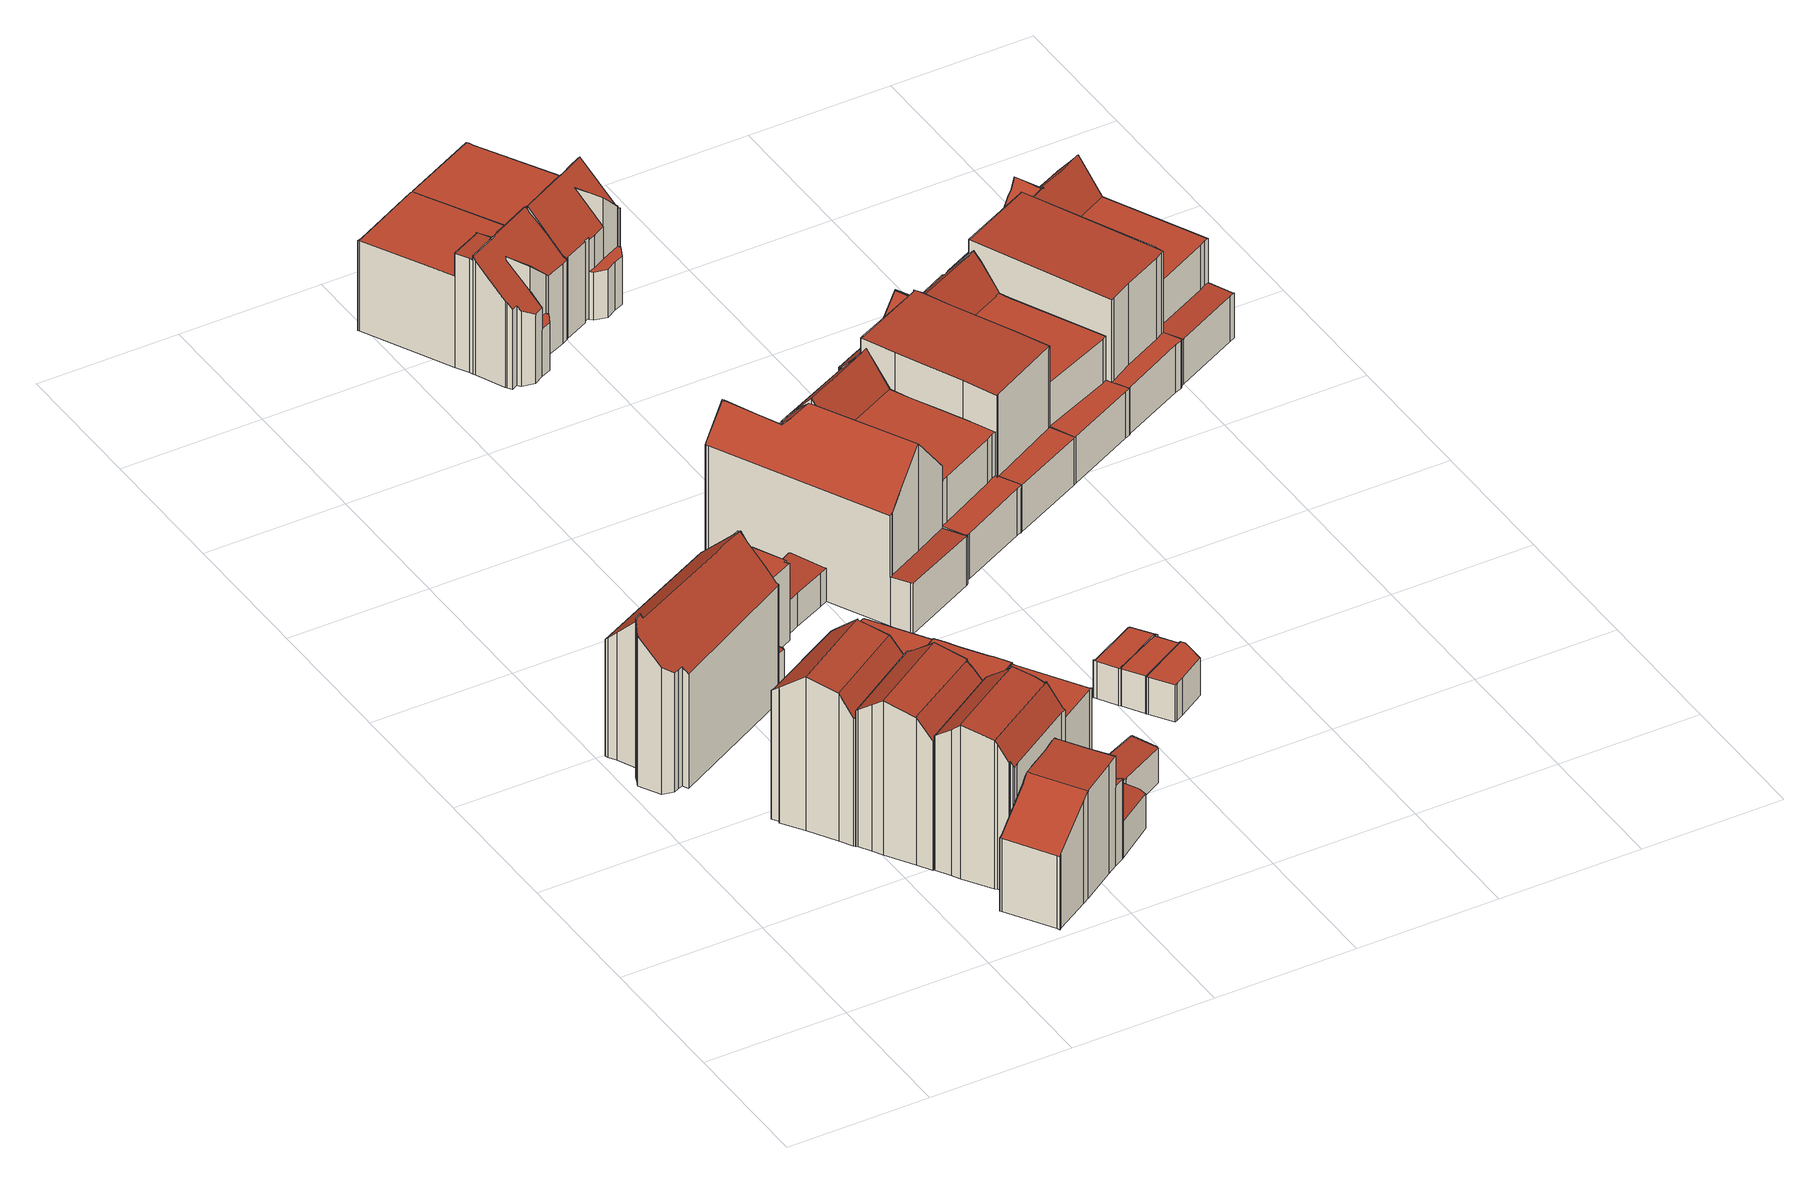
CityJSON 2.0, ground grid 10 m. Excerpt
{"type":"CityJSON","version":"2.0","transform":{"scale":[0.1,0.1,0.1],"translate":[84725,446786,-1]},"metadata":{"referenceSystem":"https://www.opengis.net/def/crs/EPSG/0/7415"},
"CityObjects":{
"building1":{"type":"Building","attributes":{"dak_type":"slanted","data_area":45.63,"data_coverage":0.854,"geconstateerd":false,"gid":18958212,"h_dak_50p":10.4,"h_dak_70p":10.93,"h_dak_max":11.21,"h_dak_min":8.51,"h_maaiveld":-0.292,"kas_warenhuis":false,"lod11_replace":false,"ondergronds_type":"above ground","oorspronkelijkbouwjaar":2007,"pw_actueel":"yes","pw_bron":"ahn3","reconstructie_methode":"tudelft3d-geoflow","reconstruction_skipped":false,"rmse_lod12":1.37,"rmse_lod13":1.12,"rmse_lod22":0.0687,"rn":1,"status":"Pand in gebruik","t_run":59.97,"val3dity_codes_lod12":"[]","val3dity_codes_lod13":"[]","val3dity_codes_lod22":"[]"},"children":["building1-1"]},
"building1-1":{"type":"BuildingPart","parents":["building1"],"geometry":[{"type":"Solid","lod":"2.2","boundaries":[[[[0,1,2,3,4,5,6,7,8,9,10,11,12,13,14,15,16]],[[17,3,2,18]],[[19,4,3,17]],[[20,8,7,21]],[[22,23,24,25]],[[26,12,11,27]],[[27,11,10,28]],[[29,1,0,30]],[[31,32,33,34]],[[21,7,6,24]],[[35,5,4,19]],[[30,0,16,36]],[[25,24,6,5,35]],[[36,16,15,37]],[[38,13,12,26]],[[34,33,39,40]],[[37,15,14,41]],[[42,38,32,31]],[[41,14,13,38,42]],[[28,10,9,43]],[[43,9,8,20]],[[44,1,29]],[[18,2,1,44]],[[45,46,23,22]],[[47,39,46,45]],[[40,39,47]],[[38,26,27,28,43,20,21,24,23,46,39,33,32]],[[37,41,42,31,34,36]],[[35,19,17,18,44,29,30,48,47,45,22,25]],[[40,47,48,30,36,34]]]],"semantics":{"surfaces":[{"type":"GroundSurface"},{"type":"WallSurface","on_footprint_edge":true},{"type":"WallSurface","on_footprint_edge":false},{"type":"RoofSurface"}],"values":[[0,1,1,1,2,1,1,1,2,1,1,1,1,1,1,2,1,2,1,1,1,1,1,2,2,2,3,3,3,3]]}}]},
"building2":{"type":"Building","attributes":{"dak_type":"slanted","data_area":83.49,"data_coverage":0.866,"geconstateerd":false,"gid":18958215,"h_dak_50p":9.24,"h_dak_70p":10.05,"h_dak_max":11.33,"h_dak_min":1.91,"h_maaiveld":-0.39,"kas_warenhuis":false,"lod11_replace":false,"ondergronds_type":"above ground","oorspronkelijkbouwjaar":1915,"pw_actueel":"yes","pw_bron":"ahn3","reconstructie_methode":"tudelft3d-geoflow","reconstruction_skipped":false,"rmse_lod12":3.41,"rmse_lod13":1.63,"rmse_lod22":0.163,"rn":1,"status":"Pand in gebruik","t_run":100.92,"val3dity_codes_lod12":"[]","val3dity_codes_lod13":"[]","val3dity_codes_lod22":"[]"},"children":["building2-1"]},
"building2-1":{"type":"BuildingPart","parents":["building2"],"geometry":[{"type":"Solid","lod":"2.2","boundaries":[[[[49,50,51,52,53,54,55,56,57,58,59,60,61,62,63,64,65,66,67,68,69,70,71,72,73,74,75,76,77,78,79,80,81,82,83,84]],[[85,86,61,60,87]],[[86,85,88]],[[89,62,61,86]],[[90,58,57,91]],[[92,78,77,93]],[[87,60,59,94]],[[93,77,76,95,96]],[[95,76,75,97]],[[98,99,100,101]],[[102,103,104,105]],[[106,107,108,103,102]],[[109,54,53,110]],[[110,53,52,111]],[[112,113,107,106]],[[111,52,51,114,115]],[[101,100,116,117]],[[96,95,118,119]],[[120,70,69,121]],[[122,71,70,120]],[[123,124,113,112]],[[125,49,84,126]],[[127,82,81,128]],[[128,81,80,129]],[[130,129,80,79,131]],[[132,133,66,65,134]],[[99,67,66,133]],[[105,104,133,132]],[[135,136,129,130]],[[117,116,137,138,139]],[[140,141,68,67,99,98]],[[138,137,108,107]],[[139,138,136,135]],[[142,143,124,123]],[[115,114,144,145]],[[121,69,68,141]],[[119,118,141,140]],[[146,72,71,122]],[[97,75,74,147]],[[147,74,73,148]],[[148,73,72,146]],[[94,59,58,90]],[[149,64,63,150]],[[151,55,54,109]],[[152,56,55,151]],[[91,57,56,152]],[[145,144,143,142]],[[134,65,64,149]],[[150,63,62,89]],[[131,79,78,92]],[[153,83,82,127]],[[126,84,83,153]],[[114,51,50,154]],[[154,50,49,125]],[[117,139,135,130,131,92,93,96,119,140,98,101]],[[137,116,100,99,133,104,103,108]],[[97,147,148,146,122,120,121,141,118,95]],[[91,152,151,109,110,111,115,145,142,123,112,155,156,157,88,85,87,94,90]],[[154,125,126,153,127,128,129,136,138,107,113,124,143,144,114]],[[134,149,150,89,86,88,157,156,155,112,106,102,105,132]]]],"semantics":{"surfaces":[{"type":"GroundSurface"},{"type":"WallSurface","on_footprint_edge":true},{"type":"WallSurface","on_footprint_edge":false},{"type":"RoofSurface"}],"values":[[0,1,2,1,1,1,1,1,1,2,2,2,1,1,2,1,2,2,1,1,2,1,1,1,1,1,1,2,2,2,1,2,2,2,2,1,2,1,1,1,1,1,1,1,1,1,2,1,1,1,1,1,1,1,3,3,3,3,3,3]]}}]},
"building3":{"type":"Building","attributes":{"dak_type":"slanted","data_area":58.96,"data_coverage":0.861,"geconstateerd":false,"gid":11190028,"h_dak_50p":9.8,"h_dak_70p":10.76,"h_dak_max":11.21,"h_dak_min":1.27,"h_maaiveld":-0.298,"kas_warenhuis":false,"lod11_replace":false,"ondergronds_type":"above ground","oorspronkelijkbouwjaar":2007,"pw_actueel":"yes","pw_bron":"ahn3","reconstructie_methode":"tudelft3d-geoflow","reconstruction_skipped":false,"rmse_lod12":3.65,"rmse_lod13":0.993,"rmse_lod22":0.194,"rn":1,"status":"Pand in gebruik","t_run":146.64,"val3dity_codes_lod12":"[]","val3dity_codes_lod13":"[]","val3dity_codes_lod22":"[]"},"children":["building3-1"]},
"building3-1":{"type":"BuildingPart","parents":["building3"],"geometry":[{"type":"Solid","lod":"2.2","boundaries":[[[[158,159,160,161,162,163,164,165,166,167,168,169,170,171,172,173,174,175,176,177,178,179,180,181,182,14,13,12]],[[183,172,171,184]],[[185,170,169,186]],[[184,171,170,185]],[[186,169,168,187]],[[188,174,173,189]],[[189,173,172,183,190]],[[191,192,38,193]],[[194,160,159,195]],[[196,164,163,197]],[[198,199,200,201]],[[202,203,204,205]],[[193,38,13,14,206]],[[206,14,182,207]],[[208,209,199,198]],[[210,211,209,208]],[[212,213,211,210]],[[214,175,174,188]],[[207,182,181,215]],[[216,178,177,217]],[[215,181,180,218]],[[218,180,179,219]],[[219,179,178,216]],[[217,177,176,220]],[[220,176,175,214,221]],[[221,214,213,212]],[[222,161,160,194]],[[201,200,223,224]],[[224,223,192,191]],[[205,204,225,226]],[[226,225,158,12,26]],[[26,12,13,38]],[[195,159,158,225]],[[227,162,161,222]],[[197,163,162,227]],[[228,229,203,202]],[[230,231,229,228]],[[190,183,231,230]],[[187,168,167,232]],[[233,166,165,234]],[[232,167,166,233]],[[234,165,164,196]],[[218,201,224,191,193,206,207,215]],[[219,235,208,198,201,218]],[[221,212,210,208,235,219,216,217,220]],[[189,190,230,228,202,205,226,26,38,192,223,200,199,209,211,213,214,188]],[[225,204,203,229,231,183,184,185,186,187,232,233,234,196,197,227,222,194,195]]]],"semantics":{"surfaces":[{"type":"GroundSurface"},{"type":"WallSurface","on_footprint_edge":true},{"type":"WallSurface","on_footprint_edge":false},{"type":"RoofSurface"}],"values":[[0,1,1,1,1,1,1,2,1,1,2,2,1,1,2,2,2,1,1,1,1,1,1,1,1,2,1,2,2,2,1,1,1,1,1,2,2,2,1,1,1,1,3,3,3,3,3]]}}]},
"building4":{"type":"Building","attributes":{"dak_type":"slanted","data_area":48.78,"data_coverage":0.886,"geconstateerd":false,"gid":18958208,"h_dak_50p":10.39,"h_dak_70p":10.93,"h_dak_max":11.24,"h_dak_min":8.53,"h_maaiveld":-0.304,"kas_warenhuis":false,"lod11_replace":false,"ondergronds_type":"above ground","oorspronkelijkbouwjaar":2007,"pw_actueel":"yes","pw_bron":"ahn3","reconstructie_methode":"tudelft3d-geoflow","reconstruction_skipped":false,"rmse_lod12":1.38,"rmse_lod13":1.33,"rmse_lod22":0.0764,"rn":1,"status":"Pand in gebruik","t_run":103.46,"val3dity_codes_lod12":"[]","val3dity_codes_lod13":"[]","val3dity_codes_lod22":"[]"},"children":["building4-1"]},
"building4-1":{"type":"BuildingPart","parents":["building4"],"geometry":[{"type":"Solid","lod":"2.2","boundaries":[[[[236,237,238,239,240,241,242,243,244,245,246,247,248,249,250,251,177,252,253,254,255,256,257]],[[258,239,238,259]],[[260,261,262,263]],[[264,249,248,265]],[[266,244,243,267]],[[268,250,249,264]],[[265,248,247,269]],[[270,271,272,273]],[[273,272,261,260]],[[274,242,241,275]],[[276,256,255,277]],[[259,238,237,278]],[[279,280,254,253,281]],[[282,257,256,276]],[[283,252,177,284]],[[281,253,252,283]],[[284,177,251,285]],[[285,251,250,268]],[[269,247,246,286]],[[287,245,244,266]],[[286,246,245,287]],[[267,243,242,274]],[[288,289,271,270]],[[275,241,240,290,291]],[[291,290,292,293]],[[290,240,239,258]],[[294,236,257,282]],[[278,237,236,294]],[[295,296,280,279]],[[277,255,254,280]],[[297,298,296,295]],[[263,262,298,297]],[[293,292,289,288]],[[268,299,297,295,279,281,283,284,285]],[[299,268,264,273,260,263,297]],[[293,288,270,273,264,265,269,286,287,266,267,274,275,291]],[[289,292,290,258,259,278,294,282,276,277,280,296,298,262,261,272,271]]]],"semantics":{"surfaces":[{"type":"GroundSurface"},{"type":"WallSurface","on_footprint_edge":true},{"type":"WallSurface","on_footprint_edge":false},{"type":"RoofSurface"}],"values":[[0,1,2,1,1,1,1,2,2,1,1,1,1,1,1,1,1,1,1,1,1,1,2,1,2,1,1,1,2,1,2,2,2,3,3,3,3]]}}]},
"building5":{"type":"Building","attributes":{"dak_type":"slanted","data_area":52.5,"data_coverage":0.903,"geconstateerd":false,"gid":18958094,"h_dak_50p":5.71,"h_dak_70p":7.41,"h_dak_max":8.03,"h_dak_min":2.19,"h_maaiveld":-0.327,"kas_warenhuis":false,"lod11_replace":false,"ondergronds_type":"above ground","oorspronkelijkbouwjaar":1892,"pw_actueel":"yes","pw_bron":"ahn3","reconstructie_methode":"tudelft3d-geoflow","reconstruction_skipped":false,"rmse_lod12":3.26,"rmse_lod13":1.02,"rmse_lod22":0.174,"rn":1,"status":"Pand in gebruik","t_run":87.03,"val3dity_codes_lod12":"[]","val3dity_codes_lod13":"[]","val3dity_codes_lod22":"[]"},"children":["building5-1"]},
"building5-1":{"type":"BuildingPart","parents":["building5"],"geometry":[{"type":"Solid","lod":"2.2","boundaries":[[[[300,301,302,303,304,305,306,238,307,308,309,310,311,312,313,314,315,316,317,318,319,320,321,322,323,324,325,326,327]],[[328,307,238,329]],[[330,308,307,328]],[[331,332,303,302,333]],[[329,238,306,334]],[[335,336,334,337]],[[338,310,309,339]],[[337,334,306,305,340]],[[341,316,315,342,343]],[[343,342,344,345]],[[346,347,336,335]],[[348,323,322,349]],[[342,315,314,350]],[[351,311,310,338]],[[352,353,354,355]],[[353,317,316,341]],[[356,319,318,357]],[[358,320,319,356]],[[345,344,347,346]],[[333,302,301,359]],[[360,361,362,363]],[[364,304,303,332]],[[340,305,304,364]],[[365,326,325,366]],[[367,312,311,351]],[[339,309,308,330]],[[368,300,327,369]],[[370,321,320,358]],[[369,327,326,365]],[[363,362,371,372]],[[366,325,324,373]],[[373,324,323,348]],[[359,301,300,368]],[[349,322,321,370]],[[350,314,313,374]],[[372,371,332,331]],[[355,354,361,360]],[[357,318,317,353,352]],[[374,313,312,367]],[[342,350,374,367,351,338,339,330,328,329,334,336,347,344]],[[361,354,353,341,343,345,346,335,337,340,364,332,371,362]],[[369,365,366,373,348,349,370,358,356,375,376,359,368]],[[355,360,363,372,331,333,359,376,375,356,357,352]]]],"semantics":{"surfaces":[{"type":"GroundSurface"},{"type":"WallSurface","on_footprint_edge":true},{"type":"WallSurface","on_footprint_edge":false},{"type":"RoofSurface"}],"values":[[0,1,1,1,1,2,1,1,1,2,2,1,1,1,2,1,1,1,2,1,2,1,1,1,1,1,1,1,1,2,1,1,1,1,1,2,2,1,1,3,3,3,3]]}}]},
"building6":{"type":"Building","attributes":{"dak_type":"slanted","data_area":74.2,"data_coverage":0.876,"geconstateerd":false,"gid":18958104,"h_dak_50p":9.16,"h_dak_70p":9.84,"h_dak_max":11.39,"h_dak_min":3.23,"h_maaiveld":-0.354,"kas_warenhuis":false,"lod11_replace":false,"ondergronds_type":"above ground","oorspronkelijkbouwjaar":1916,"pw_actueel":"yes","pw_bron":"ahn3","reconstructie_methode":"tudelft3d-geoflow","reconstruction_skipped":false,"rmse_lod12":2.4,"rmse_lod13":0.918,"rmse_lod22":0.13,"rn":1,"status":"Pand in gebruik","t_run":99.01,"val3dity_codes_lod12":"[]","val3dity_codes_lod13":"[]","val3dity_codes_lod22":"[]"},"children":["building6-1"]},
"building6-1":{"type":"BuildingPart","parents":["building6"],"geometry":[{"type":"Solid","lod":"2.2","boundaries":[[[[377,378,379,380,381,382,383,384,385,386,387,388,389,390,391,392,393,394,395,396,397,398,399,400,401,402,403,404]],[[405,403,402,406]],[[407,390,389,408]],[[409,387,386,410]],[[411,412,413,414]],[[415,383,382,416]],[[417,381,380,418]],[[419,388,387,409]],[[408,389,388,419]],[[420,391,390,407]],[[421,397,396,422]],[[423,385,384,412,411]],[[412,384,383,415]],[[416,382,381,417]],[[406,402,401,424]],[[425,426,427]],[[424,401,400,428]],[[429,430,431,432]],[[414,413,430,429]],[[433,434,399,398,435]],[[434,433,436]],[[428,400,399,434]],[[435,398,397,421]],[[437,394,393,438]],[[422,396,395,439]],[[439,395,394,437]],[[438,393,392,440]],[[440,392,391,420]],[[432,431,441,442]],[[418,380,379,443]],[[443,379,378,441]],[[442,441,444]],[[426,425,445]],[[446,404,403,405]],[[447,377,404,446]],[[444,441,378,377,447]],[[410,386,385,423]],[[418,443,441,431,430,413,412,415,416,417]],[[425,436,433,435,421,422,439,437,438,440,420,407,408,448,445]],[[426,445,448,408,419,409,410,423,411,414,429,432,449,450,427]],[[432,442,444,447,446,405,451,452,450,449]],[[434,436,425,427,450,452,451,405,406,424,428]]]],"semantics":{"surfaces":[{"type":"GroundSurface"},{"type":"WallSurface","on_footprint_edge":true},{"type":"WallSurface","on_footprint_edge":false},{"type":"RoofSurface"}],"values":[[0,1,1,1,2,1,1,1,1,1,1,1,1,1,1,2,1,2,2,1,2,1,1,1,1,1,1,1,2,1,1,2,2,1,1,1,1,3,3,3,3,3]]}}]},
"building7":{"type":"Building","attributes":{"dak_type":"slanted","data_area":60.58,"data_coverage":0.877,"geconstateerd":false,"gid":18958227,"h_dak_50p":6.66,"h_dak_70p":7.01,"h_dak_max":8.66,"h_dak_min":3.35,"h_maaiveld":-0.154,"kas_warenhuis":false,"lod11_replace":false,"ondergronds_type":"above ground","oorspronkelijkbouwjaar":1913,"pw_actueel":"yes","pw_bron":"ahn3","reconstructie_methode":"tudelft3d-geoflow","reconstruction_skipped":false,"rmse_lod12":0.825,"rmse_lod13":0.734,"rmse_lod22":0.106,"rn":1,"status":"Pand in gebruik","t_run":92.29,"val3dity_codes_lod12":"[]","val3dity_codes_lod13":"[]","val3dity_codes_lod22":"[]"},"children":["building7-1"]},
"building7-1":{"type":"BuildingPart","parents":["building7"],"geometry":[{"type":"Solid","lod":"2.2","boundaries":[[[[453,454,455,456,457,458,459,460,461,462,463,464,465,466,467,468,469,470,471,472,473,474,475,476,477,478,479,480,481,482]],[[483,463,462,484]],[[484,462,461,485]],[[486,473,472,487]],[[488,464,463,483]],[[489,459,458,490]],[[490,458,457,491]],[[492,460,459,489]],[[485,461,460,492,493]],[[494,495,496,497]],[[498,465,464,488]],[[499,479,478,500]],[[501,469,468,496]],[[502,503,504,505]],[[506,471,470,504]],[[505,504,470,469,501]],[[507,480,479,499]],[[508,467,466,509]],[[510,477,476,511]],[[512,513,514]],[[493,492,515,516]],[[517,518,495,494]],[[519,516,515,491,520]],[[520,491,457,456,521]],[[522,523,503,502]],[[513,512,524,525]],[[525,524,523,522]],[[518,517,514]],[[487,472,471,506]],[[526,474,473,486]],[[527,475,474,526]],[[497,496,468,467,508]],[[509,466,465,498]],[[528,529,530]],[[529,528,516,519]],[[521,456,455,531]],[[511,476,475,527]],[[532,481,480,507]],[[533,453,482,534]],[[534,482,481,532]],[[535,454,453,533]],[[531,455,454,535]],[[500,478,477,510]],[[491,515,492,489,490]],[[517,536,537,538,499,500,510,539,540,524,512,514]],[[526,486,487,506,504,503,523,524,540,539,510,511,527]],[[496,495,518,514,513,525,522,502,505,501]],[[531,530,529,519,520,521]],[[533,534,532,507,499,538,537,536,517,494,497,508,509,498,488,483,484,485,493,516,528,530,531,535]]]],"semantics":{"surfaces":[{"type":"GroundSurface"},{"type":"WallSurface","on_footprint_edge":true},{"type":"WallSurface","on_footprint_edge":false},{"type":"RoofSurface"}],"values":[[0,1,1,1,1,1,1,1,1,2,1,1,1,2,1,1,1,1,1,2,2,2,2,1,2,2,2,2,1,1,1,1,1,2,2,1,1,1,1,1,1,1,1,3,3,3,3,3,3]]}}]},
"building8":{"type":"Building","attributes":{"dak_type":"horizontal","data_area":6.34,"data_coverage":0.878,"geconstateerd":false,"gid":18958368,"h_dak_50p":2.47,"h_dak_70p":2.47,"h_dak_max":2.5,"h_dak_min":2.45,"h_maaiveld":-0.327,"kas_warenhuis":false,"lod11_replace":false,"ondergronds_type":"above ground","oorspronkelijkbouwjaar":2006,"pw_actueel":"yes","pw_bron":"ahn3","reconstructie_methode":"tudelft3d-geoflow","reconstruction_skipped":false,"rmse_lod12":0.0115,"rmse_lod13":0.0115,"rmse_lod22":0.00961,"rn":1,"status":"Pand in gebruik","t_run":27.93,"val3dity_codes_lod12":"[]","val3dity_codes_lod13":"[]","val3dity_codes_lod22":"[]"},"children":["building8-1"]},
"building8-1":{"type":"BuildingPart","parents":["building8"],"geometry":[{"type":"Solid","lod":"2.2","boundaries":[[[[541,542,543,544,545,546,547,548,549,550,551]],[[552,546,545,553]],[[554,548,547,555]],[[556,551,550,557]],[[553,545,544,558]],[[558,544,543,559]],[[555,547,546,552]],[[560,541,551,556]],[[559,543,542,561]],[[562,549,548,554]],[[557,550,549,562]],[[561,542,541,560]],[[561,560,556,557,562,554,555,552,553,558,559]]]],"semantics":{"surfaces":[{"type":"GroundSurface"},{"type":"WallSurface","on_footprint_edge":true},{"type":"RoofSurface"}],"values":[[0,1,1,1,1,1,1,1,1,1,1,1,2]]}}]},
"building9":{"type":"Building","attributes":{"dak_type":"horizontal","data_area":6.09,"data_coverage":0.875,"geconstateerd":false,"gid":14670229,"h_dak_50p":2.47,"h_dak_70p":2.47,"h_dak_max":2.52,"h_dak_min":2.46,"h_maaiveld":-0.326,"kas_warenhuis":false,"lod11_replace":false,"ondergronds_type":"above ground","oorspronkelijkbouwjaar":2006,"pw_actueel":"yes","pw_bron":"ahn3","reconstructie_methode":"tudelft3d-geoflow","reconstruction_skipped":false,"rmse_lod12":0.0101,"rmse_lod13":0.0103,"rmse_lod22":0.00991,"rn":1,"status":"Pand in gebruik","t_run":41.36,"val3dity_codes_lod12":"[]","val3dity_codes_lod13":"[]","val3dity_codes_lod22":"[]"},"children":["building9-1"]},
"building9-1":{"type":"BuildingPart","parents":["building9"],"geometry":[{"type":"Solid","lod":"2.2","boundaries":[[[[545,563,564,565,566,567,568,569,548,570,571]],[[572,564,563,573]],[[573,563,545,553]],[[574,570,548,554]],[[575,569,568,576]],[[553,545,571,577]],[[577,571,570,574]],[[554,548,569,575]],[[578,565,564,572]],[[579,567,566,580]],[[580,566,565,578]],[[576,568,567,579]],[[575,576,579,580,578,572,573,553,577,574,554]]]],"semantics":{"surfaces":[{"type":"GroundSurface"},{"type":"WallSurface","on_footprint_edge":true},{"type":"RoofSurface"}],"values":[[0,1,1,1,1,1,1,1,1,1,1,1,2]]}}]},
"building10":{"type":"Building","attributes":{"dak_type":"horizontal","data_area":5.92,"data_coverage":0.821,"geconstateerd":false,"gid":14670338,"h_dak_50p":2.48,"h_dak_70p":2.48,"h_dak_max":2.53,"h_dak_min":2.46,"h_maaiveld":-0.323,"kas_warenhuis":false,"lod11_replace":false,"ondergronds_type":"above ground","oorspronkelijkbouwjaar":2006,"pw_actueel":"yes","pw_bron":"ahn3","reconstructie_methode":"tudelft3d-geoflow","reconstruction_skipped":false,"rmse_lod12":0.0129,"rmse_lod13":0.0132,"rmse_lod22":0.0117,"rn":1,"status":"Pand in gebruik","t_run":46.48,"val3dity_codes_lod12":"[]","val3dity_codes_lod13":"[]","val3dity_codes_lod22":"[]"},"children":["building10-1"]},
"building10-1":{"type":"BuildingPart","parents":["building10"],"geometry":[{"type":"Solid","lod":"2.2","boundaries":[[[[581,582,583,584,585,568,586,587,588,589,590]],[[591,583,582,592]],[[592,582,581,593]],[[594,585,584,595]],[[576,568,585,594]],[[596,586,568,576]],[[595,584,583,591]],[[593,581,590,597]],[[598,589,588,599]],[[599,588,587,600]],[[597,590,589,598]],[[600,587,586,596]],[[593,597,598,599,600,596,576,594,595,591,592]]]],"semantics":{"surfaces":[{"type":"GroundSurface"},{"type":"WallSurface","on_footprint_edge":true},{"type":"RoofSurface"}],"values":[[0,1,1,1,1,1,1,1,1,1,1,1,2]]}}]},
"building11":{"type":"Building","attributes":{"dak_type":"slanted","data_area":66.55,"data_coverage":0.855,"geconstateerd":false,"gid":18958100,"h_dak_50p":6.82,"h_dak_70p":7.49,"h_dak_max":10.07,"h_dak_min":3.26,"h_maaiveld":-0.144,"kas_warenhuis":false,"lod11_replace":false,"ondergronds_type":"above ground","oorspronkelijkbouwjaar":1914,"pw_actueel":"yes","pw_bron":"ahn3","reconstructie_methode":"tudelft3d-geoflow","reconstruction_skipped":false,"rmse_lod12":1.6,"rmse_lod13":0.929,"rmse_lod22":0.487,"rn":1,"status":"Pand in gebruik","t_run":83.3,"val3dity_codes_lod12":"[]","val3dity_codes_lod13":"[]","val3dity_codes_lod22":"[]"},"children":["building11-1"]},
"building11-1":{"type":"BuildingPart","parents":["building11"],"geometry":[{"type":"Solid","lod":"2.2","boundaries":[[[[601,602,603,604,605,606,607,608,609,610,611,612,613,614,615,616,617,618,619,620,621,622]],[[623,616,615,624]],[[625,626,613,612,627]],[[628,614,613,626]],[[629,607,606,630]],[[631,617,616,623]],[[624,615,614,628]],[[632,610,609,633]],[[627,612,611,634]],[[634,611,610,632]],[[418,618,617,631]],[[630,606,605,406]],[[406,605,604,635]],[[636,603,602,637]],[[635,604,603,636]],[[633,609,608,638]],[[638,608,607,629]],[[639,622,621,640]],[[640,621,620,641,642]],[[642,641,643,644]],[[641,620,619,645]],[[644,643,646,647]],[[647,646,648,649]],[[649,648,650,651]],[[651,650,626,625]],[[652,601,622,639]],[[645,619,618,418]],[[637,602,601,652]],[[630,406,635,636,653,654,655,656,633,638,629]],[[642,644,647,649,651,625,627,634,632,657,658,659,652,639,640]],[[626,650,648,646,643,641,645,418,631,623,624,628]],[[659,658,657,632,633,656,655,654,653,636,637,652]]]],"semantics":{"surfaces":[{"type":"GroundSurface"},{"type":"WallSurface","on_footprint_edge":true},{"type":"WallSurface","on_footprint_edge":false},{"type":"RoofSurface"}],"values":[[0,1,1,1,1,1,1,1,1,1,1,1,1,1,1,1,1,1,1,2,1,2,2,2,2,1,1,1,3,3,3,3]]}}]},
"building12":{"type":"Building","attributes":{"dak_type":"slanted","data_area":61.16,"data_coverage":0.89,"geconstateerd":false,"gid":11569569,"h_dak_50p":6.62,"h_dak_70p":7.03,"h_dak_max":8.72,"h_dak_min":3.34,"h_maaiveld":-0.156,"kas_warenhuis":false,"lod11_replace":false,"ondergronds_type":"above ground","oorspronkelijkbouwjaar":1913,"pw_actueel":"yes","pw_bron":"ahn3","reconstructie_methode":"tudelft3d-geoflow","reconstruction_skipped":false,"rmse_lod12":0.848,"rmse_lod13":0.702,"rmse_lod22":0.0799,"rn":1,"status":"Pand in gebruik","t_run":84.82,"val3dity_codes_lod12":"[]","val3dity_codes_lod13":"[]","val3dity_codes_lod22":"[]"},"children":["building12-1"]},
"building12-1":{"type":"BuildingPart","parents":["building12"],"geometry":[{"type":"Solid","lod":"2.2","boundaries":[[[[660,661,662,663,664,665,666,667,668,669,670,671,672,673,453,674,675,477,475,676,677,678,679,680,681,682]],[[683,684,685,686]],[[687,660,682,688]],[[689,665,664,690]],[[691,676,475,527]],[[692,667,666,693]],[[686,694,695]],[[696,681,680,697]],[[698,679,678,699]],[[510,477,675,700]],[[700,675,674,701]],[[697,680,679,698]],[[688,682,681,696]],[[702,677,676,691]],[[703,671,670,704]],[[705,706,663,662,707]],[[708,661,660,687]],[[527,475,477,510]],[[709,672,671,703]],[[693,666,665,689]],[[694,686,685,706,705]],[[690,664,663,706]],[[707,662,661,708]],[[699,678,677,702]],[[701,674,453,710]],[[710,453,673,711]],[[711,673,672,709]],[[704,670,669,712,713]],[[714,668,667,692]],[[713,712,684,683]],[[712,669,668,714]],[[527,510,715,716,697,698,699,702,691]],[[690,706,685,684,712,714,692,693,689]],[[707,708,687,688,717,695,694,705]],[[686,695,717,688,696,718,719,720,721,722,700,701,710,711,709,703,704,713,683]],[[720,719,718,696,697,716,715,510,700,722,721]]]],"semantics":{"surfaces":[{"type":"GroundSurface"},{"type":"WallSurface","on_footprint_edge":false},{"type":"WallSurface","on_footprint_edge":true},{"type":"RoofSurface"}],"values":[[0,1,2,2,2,2,1,2,2,2,2,2,2,2,2,2,2,2,2,2,1,2,2,2,2,2,2,2,2,1,2,3,3,3,3,3]]}}]},
"building13":{"type":"Building","attributes":{"dak_type":"slanted","data_area":72.63,"data_coverage":0.917,"geconstateerd":false,"gid":18958478,"h_dak_50p":9.69,"h_dak_70p":9.8,"h_dak_max":10.26,"h_dak_min":3.23,"h_maaiveld":-0.201,"kas_warenhuis":false,"lod11_replace":false,"ondergronds_type":"above ground","oorspronkelijkbouwjaar":1914,"pw_actueel":"yes","pw_bron":"ahn3","reconstructie_methode":"tudelft3d-geoflow","reconstruction_skipped":false,"rmse_lod12":2.12,"rmse_lod13":1.42,"rmse_lod22":0.347,"rn":1,"status":"Pand in gebruik","t_run":120.71,"val3dity_codes_lod12":"[]","val3dity_codes_lod13":"[]","val3dity_codes_lod22":"[]"},"children":["building13-1"]},
"building13-1":{"type":"BuildingPart","parents":["building13"],"geometry":[{"type":"Solid","lod":"2.2","boundaries":[[[[723,724,725,726,727,728,729,730,731,732,733,734,735,736,737,738,739,740,741,742,743,744,745,746,747]],[[748,723,747,749]],[[750,745,744,751]],[[752,746,745,750]],[[751,744,743,753]],[[754,733,732,755]],[[756,727,726,757]],[[758,759,760,761]],[[753,743,742,762]],[[763,734,733,754]],[[764,765,766,767]],[[765,728,727,756]],[[768,769,770,771]],[[772,741,740,773]],[[774,762,742,741,772]],[[771,770,755,775]],[[776,777,769,768]],[[777,739,738,778]],[[778,738,737,779]],[[779,737,736,780]],[[780,736,735,781]],[[782,731,730,783]],[[781,735,734,763]],[[761,760,762,774]],[[767,766,759,758]],[[784,729,728,765,764]],[[757,726,725,785]],[[786,724,723,748]],[[773,740,739,777,776]],[[775,755,732,731,782]],[[749,747,746,752]],[[785,725,724,786]],[[783,730,729,784]],[[779,780,781,763,754,755,770,769,777,778]],[[757,759,766,765,756]],[[764,767,758,761,774,772,773,776,768,771,775,782,783,784]],[[749,752,750,751,753,762,760,759,757,785,786,748]]]],"semantics":{"surfaces":[{"type":"GroundSurface"},{"type":"WallSurface","on_footprint_edge":true},{"type":"WallSurface","on_footprint_edge":false},{"type":"RoofSurface"}],"values":[[0,1,1,1,1,1,1,2,1,1,2,1,2,1,1,2,2,1,1,1,1,1,1,2,2,1,1,1,1,1,1,1,1,3,3,3,3]]}}]},
"building14":{"type":"Building","attributes":{"dak_type":"slanted","data_area":68.78,"data_coverage":0.873,"geconstateerd":false,"gid":17147020,"h_dak_50p":6.76,"h_dak_70p":7.06,"h_dak_max":9.95,"h_dak_min":3.25,"h_maaiveld":-0.211,"kas_warenhuis":false,"lod11_replace":false,"ondergronds_type":"above ground","oorspronkelijkbouwjaar":1914,"pw_actueel":"yes","pw_bron":"ahn3","reconstructie_methode":"tudelft3d-geoflow","reconstruction_skipped":false,"rmse_lod12":1.66,"rmse_lod13":0.993,"rmse_lod22":0.49,"rn":1,"status":"Pand in gebruik","t_run":101.04,"val3dity_codes_lod12":"[]","val3dity_codes_lod13":"[]","val3dity_codes_lod22":"[]"},"children":["building14-1"]},
"building14-1":{"type":"BuildingPart","parents":["building14"],"geometry":[{"type":"Solid","lod":"2.2","boundaries":[[[[733,787,788,789,790,791,792,793,794,727,795,796,797,798,799,800,801,802,803,804,805,806,807,808,809,810,811,812,813,814,734]],[[815,803,802,816]],[[817,795,727,818]],[[819,796,820]],[[821,822,823,824]],[[825,826,800,799,827]],[[828,801,800,826]],[[829,798,797,830]],[[827,799,798,829]],[[831,832,833]],[[834,804,803,815]],[[835,836,837,838]],[[839,789,788,840]],[[841,806,805,842]],[[843,809,808,844]],[[845,810,809,843]],[[846,807,806,841]],[[844,808,807,846]],[[847,792,791,848]],[[848,791,790,849]],[[818,727,794,850]],[[824,823,849,851]],[[851,849,790,849]],[[842,805,804,834,852]],[[852,834,826,825]],[[849,790,789,839]],[[853,854,822,821]],[[855,856,854,853]],[[763,734,814,857]],[[840,788,787,858,859]],[[860,813,812,861]],[[857,814,813,860]],[[838,837,811,810,845]],[[820,796,795,817]],[[859,858,836,835]],[[861,812,811,837]],[[754,733,734,763]],[[862,793,792,847]],[[850,794,793,862]],[[830,863,833]],[[832,831,856,855]],[[816,802,801,828]],[[858,787,733,754]],[[863,830,797,796,819]],[[840,864,865,866,867,843,844,846,868,869,855,853,821,824,851,849,839]],[[816,828,826,834,815]],[[865,864,840,859,835,838,845,843,867,866]],[[754,763,857,860,861,837,836,858]],[[831,833,863,819,820,817,818,850,862,847,848,849,823,822,854,856]],[[830,833,832,855,869,868,846,841,842,852,825,827,829]]]],"semantics":{"surfaces":[{"type":"GroundSurface"},{"type":"WallSurface","on_footprint_edge":true},{"type":"WallSurface","on_footprint_edge":false},{"type":"RoofSurface"}],"values":[[0,1,1,1,2,1,1,1,1,2,1,2,1,1,1,1,1,1,1,1,1,2,1,1,2,1,2,2,1,1,1,1,1,1,2,1,1,1,1,2,2,1,1,1,3,3,3,3,3,3]]}}]},
"building15":{"type":"Building","attributes":{"dak_type":"slanted","data_area":71.05,"data_coverage":0.945,"geconstateerd":false,"gid":18958385,"h_dak_50p":9.69,"h_dak_70p":9.82,"h_dak_max":10.02,"h_dak_min":3.31,"h_maaiveld":-0.207,"kas_warenhuis":false,"lod11_replace":false,"ondergronds_type":"above ground","oorspronkelijkbouwjaar":1914,"pw_actueel":"yes","pw_bron":"ahn3","reconstructie_methode":"tudelft3d-geoflow","reconstruction_skipped":false,"rmse_lod12":2,"rmse_lod13":0.654,"rmse_lod22":0.041,"rn":1,"status":"Pand in gebruik","t_run":78.98,"val3dity_codes_lod12":"[]","val3dity_codes_lod13":"[]","val3dity_codes_lod22":"[]"},"children":["building15-1"]},
"building15-1":{"type":"BuildingPart","parents":["building15"],"geometry":[{"type":"Solid","lod":"2.2","boundaries":[[[[870,871,872,873,874,875,876,877,878,813,879,880,881,882,883,806,884,885]],[[886,876,875,887]],[[888,877,876,886]],[[889,878,877,888]],[[841,806,883,890]],[[891,892,882,881,893,894]],[[895,896,897,898]],[[899,872,871,896,895]],[[890,883,882,892]],[[887,875,874,900]],[[901,885,884,902]],[[903,880,879,904]],[[904,879,813,860]],[[905,870,885,901]],[[906,907,908,909]],[[896,871,870,905]],[[893,881,880,903]],[[900,874,873,910]],[[902,884,806,841]],[[898,897,892,891]],[[909,908,910,911]],[[894,893,912,913]],[[860,813,878,889]],[[913,912,914,915]],[[915,914,907,906]],[[911,910,873,872,899]],[[896,905,901,902,841,890,892,897]],[[895,898,891,894,913,915,906,909,911,899]],[[908,907,914,912,893,903,904,860,889,888,886,887,900,910]]]],"semantics":{"surfaces":[{"type":"GroundSurface"},{"type":"WallSurface","on_footprint_edge":true},{"type":"WallSurface","on_footprint_edge":false},{"type":"RoofSurface"}],"values":[[0,1,1,1,1,1,2,1,1,1,1,1,1,1,2,1,1,1,1,2,2,2,1,2,2,1,3,3,3]]}}]},
"building16":{"type":"Building","attributes":{"dak_type":"slanted","data_area":65.34,"data_coverage":0.85,"geconstateerd":false,"gid":18958380,"h_dak_50p":6.82,"h_dak_70p":6.98,"h_dak_max":9.95,"h_dak_min":3.28,"h_maaiveld":-0.112,"kas_warenhuis":false,"lod11_replace":false,"ondergronds_type":"above ground","oorspronkelijkbouwjaar":1918,"pw_actueel":"yes","pw_bron":"ahn3","reconstructie_methode":"tudelft3d-geoflow","reconstruction_skipped":false,"rmse_lod12":1.68,"rmse_lod13":0.976,"rmse_lod22":0.479,"rn":1,"status":"Pand in gebruik","t_run":102.23,"val3dity_codes_lod12":"[]","val3dity_codes_lod13":"[]","val3dity_codes_lod22":"[]"},"children":["building16-1"]},
"building16-1":{"type":"BuildingPart","parents":["building16"],"geometry":[{"type":"Solid","lod":"2.2","boundaries":[[[[916,917,918,919,920,921,922,923,924,925,926,927,928,929,930,931,932,933,934,935,936,937,938,939,940,941,942,943,944,945,946,947,948]],[[949,928,927,950]],[[951,935,934,952]],[[953,936,935,951]],[[954,952,934,933,955]],[[956,923,922,957]],[[958,942,941,959]],[[960,939,938,961]],[[962,963,940,939,960]],[[964,937,936,953]],[[965,920,919,966]],[[961,938,937,964]],[[967,929,928,949]],[[968,969,970,971]],[[972,930,929,967]],[[973,917,916,974]],[[975,976,977,978]],[[976,947,946,979]],[[980,943,942,958]],[[959,941,940,963]],[[981,982,983,984]],[[984,983,963,962]],[[985,944,943,980]],[[986,945,944,985]],[[974,916,948,987]],[[987,948,947,976,975]],[[988,989,990,991]],[[992,993,994,995]],[[989,988,996]],[[997,924,923,956]],[[990,998,991]],[[999,926,925,970]],[[971,970,925,924,997]],[[955,933,932,993,992]],[[978,977,982,981]],[[979,946,945,986]],[[1000,918,917,973]],[[966,919,918,1000]],[[993,932,931,1001]],[[1001,931,930,972]],[[991,998,952,954]],[[995,994,1002,1003]],[[1003,1002,969,968]],[[950,927,926,999]],[[1004,921,920,965]],[[957,922,921,1004]],[[956,957,1004,965,966,1000,973,1005,996,988,1006,1007,1008,1009]],[[987,975,978,1010,996,1005,973,974]],[[986,985,980,958,959,963,983,982,977,976,979]],[[950,999,970,969,1002,994,993,1001,972,967,949]],[[1011,997,956,1009,1008,1007,1006,988,991,954,955,1012]],[[997,1011,1012,955,992,995,1003,968,971]],[[996,1010,978,981,984,962,960,961,964,953,951,952,998,990,989]]]],"semantics":{"surfaces":[{"type":"GroundSurface"},{"type":"WallSurface","on_footprint_edge":true},{"type":"WallSurface","on_footprint_edge":false},{"type":"RoofSurface"}],"values":[[0,1,1,1,1,1,1,1,1,1,1,1,1,2,1,1,2,1,1,1,2,2,1,1,1,1,2,2,2,1,2,1,1,1,2,1,1,1,1,1,2,2,2,1,1,1,3,3,3,3,3,3,3]]}}]}
},
"vertices":[
[72,171,7],[62,186,7],[63,187,7],[60,192,7],[63,193,7],[116,219,7],[119,221,7],[138,230,7],[150,236,7],[151,236,7],[175,198,7],[176,197,7],[175,196,7],[148,179,7],[90,142,7],[89,143,7],[84,152,7],[60,192,104],[63,187,108],[63,193,104],[150,236,96],[138,230,96],[120,219,110],[120,219,96],[119,221,96],[119,221,108],[175,196,96],[176,197,96],[175,198,96],[62,186,109],[72,171,123],[147,180,104],[147,180,96],[141,188,96],[141,188,118],[116,219,108],[84,152,118],[89,143,104],[148,179,96],[129,206,96],[129,206,122],[90,142,103],[148,179,102],[151,236,96],[62,186,108],[121,218,111],[121,218,96],[129,206,123],[74,172,123],
[130,298,6],[130,296,6],[125,294,6],[124,293,6],[33,245,6],[31,249,6],[28,248,6],[24,246,6],[16,248,6],[8,263,6],[10,268,6],[11,271,6],[16,274,6],[18,275,6],[10,292,6],[7,297,6],[6,299,6],[101,346,6],[106,349,6],[150,371,6],[182,387,6],[189,391,6],[190,390,6],[201,368,6],[201,367,6],[195,364,6],[173,354,6],[162,348,6],[160,347,6],[162,344,6],[126,326,6],[124,325,6],[126,322,6],[127,318,6],[128,311,6],[129,303,6],[16,274,126],[16,274,121],[11,271,126],[17,272,123],[18,275,121],[8,263,119],[16,248,102],[162,344,64],[160,347,64],[10,268,123],[162,348,31],[162,348,64],[173,354,31],[106,349,65],[106,349,33],[107,347,33],[107,347,65],[111,324,118],[111,324,31],[102,344,33],[102,344,96],[112,321,122],[112,321,42],[112,321,31],[31,249,96],[33,245,92],[124,293,94],[113,319,123],[113,319,42],[125,294,42],[125,294,94],[118,328,31],[118,328,65],[151,370,32],[151,370,64],[189,391,32],[182,387,32],[190,390,32],[115,315,117],[115,315,42],[130,298,42],[129,303,41],[127,318,41],[126,322,41],[124,325,41],[124,325,65],[126,326,65],[101,346,94],[101,346,33],[6,299,94],[121,323,65],[121,323,41],[120,325,31],[120,325,41],[120,325,65],[150,371,64],[150,371,33],[121,302,103],[121,302,42],[124,295,42],[124,295,95],[201,368,31],[195,364,31],[201,367,31],[7,297,96],[10,292,102],[28,248,96],[24,246,96],[128,311,41],[130,296,42],[97,312,123],[90,308,123],[21,274,123],
[177,197,7],[178,198,7],[182,200,7],[187,203,7],[196,209,7],[197,210,7],[198,209,7],[226,165,7],[225,165,7],[219,165,7],[222,162,7],[208,153,7],[208,154,7],[207,154,7],[205,153,7],[206,152,7],[178,134,7],[175,132,7],[120,97,7],[119,97,7],[118,97,7],[112,107,7],[100,126,7],[96,133,7],[91,141,7],[205,153,37],[207,154,37],[208,154,37],[208,153,37],[222,162,38],[178,134,96],[206,152,96],[205,153,96],[149,176,111],[149,176,96],[148,179,109],[182,200,40],[178,198,39],[198,209,41],[197,210,41],[169,143,118],[169,143,96],[157,162,96],[157,162,123],[186,182,96],[186,182,39],[181,191,39],[181,191,96],[90,142,109],[91,141,110],[168,142,118],[168,142,96],[171,139,113],[171,139,96],[175,133,104],[175,133,96],[175,132,96],[96,133,117],[118,97,104],[119,97,103],[100,126,123],[112,107,118],[120,97,103],[175,132,103],[187,203,40],[150,174,96],[150,174,112],[177,197,39],[177,197,96],[196,209,41],[197,165,96],[197,165,38],[199,163,96],[199,163,38],[219,165,38],[225,165,38],[226,165,38],[113,108,118],
[206,149,7],[233,106,7],[234,105,7],[232,104,7],[205,87,7],[201,85,7],[152,54,7],[149,52,7],[148,52,7],[147,54,7],[146,53,7],[146,54,7],[142,61,7],[141,62,7],[128,81,7],[125,87,7],[122,99,7],[130,104,7],[176,133,7],[177,133,7],[204,150,7],[205,151,7],[232,104,96],[234,105,96],[194,105,120],[194,105,96],[186,118,96],[186,118,122],[141,62,119],[142,61,117],[148,52,103],[149,52,102],[128,81,123],[146,54,106],[198,98,119],[198,98,96],[197,97,96],[197,97,119],[152,54,102],[201,85,102],[204,150,96],[177,133,96],[233,106,96],[176,133,108],[176,133,96],[130,104,108],[205,151,96],[122,99,108],[119,97,108],[125,87,117],[146,53,106],[147,54,106],[204,88,103],[204,88,96],[205,87,96],[205,87,102],[205,88,96],[205,88,102],[206,149,96],[177,132,109],[177,132,96],[184,117,122],[184,117,96],[129,82,123],
[159,58,7],[163,61,7],[183,73,7],[193,80,7],[195,81,7],[199,83,7],[202,85,7],[272,123,7],[273,123,7],[281,107,7],[281,105,7],[248,87,7],[244,85,7],[250,75,7],[251,69,7],[224,50,7],[223,49,7],[216,45,7],[208,40,7],[185,25,7],[180,22,7],[155,7,7],[154,6,7],[153,8,7],[133,40,7],[132,41,7],[134,42,7],[158,57,7],[272,123,34],[234,105,35],[273,123,34],[193,80,90],[193,80,67],[183,73,89],[202,85,36],[203,83,67],[203,83,36],[202,85,67],[281,105,33],[281,107,33],[199,83,67],[223,49,67],[224,50,34],[224,50,67],[222,51,34],[222,51,67],[221,51,67],[221,51,34],[153,8,62],[154,6,62],[251,69,33],[248,87,34],[216,45,90],[216,45,67],[215,46,67],[215,46,90],[185,25,88],[208,40,89],[180,22,84],[163,61,88],[205,61,90],[205,61,67],[195,77,67],[195,77,90],[195,81,67],[134,42,63],[132,41,62],[244,85,34],[159,58,85],[158,57,84],[155,7,63],[194,78,67],[194,78,90],[133,40,62],[250,75,33],[184,26,88],[164,58,88],
[237,428,6],[275,354,6],[282,341,6],[284,339,6],[283,338,6],[230,312,6],[229,313,6],[222,326,6],[163,443,6],[162,445,6],[163,446,6],[179,454,6],[180,453,6],[182,454,6],[183,454,6],[183,456,6],[190,460,6],[193,459,6],[194,458,6],[200,456,6],[204,448,6],[205,445,6],[207,445,6],[211,447,6],[220,452,6],[224,454,6],[227,447,6],[231,440,6],[227,447,89],[224,454,81],[182,454,108],[180,453,111],[163,446,90],[162,445,89],[222,326,89],[222,326,43],[223,326,43],[223,326,90],[229,313,44],[230,312,44],[283,338,43],[284,339,43],[179,454,111],[183,454,107],[204,448,87],[200,456,88],[163,443,89],[220,452,81],[199,415,109],[199,415,111],[204,413,114],[211,447,80],[224,327,90],[224,327,43],[250,340,43],[250,340,124],[207,445,85],[207,445,80],[205,445,87],[209,443,84],[193,459,94],[190,460,96],[194,458,92],[183,456,106],[275,354,42],[275,354,89],[282,341,43],[275,354,88],[198,415,110],[231,440,89],[237,428,89],[190,432,110],[216,407,123],[214,410,123],[226,445,91],[222,434,102],
[199,674,8],[195,672,8],[181,666,8],[177,663,8],[177,662,8],[178,660,8],[174,652,8],[167,649,8],[160,645,8],[151,647,8],[149,649,8],[145,647,8],[143,650,8],[142,651,8],[133,671,8],[132,673,8],[131,675,8],[126,684,8],[95,745,8],[94,746,8],[97,747,8],[147,773,8],[148,773,8],[149,772,8],[179,712,8],[185,701,8],[185,700,8],[186,699,8],[186,698,8],[188,695,8],[149,649,68],[151,647,65],[160,645,60],[97,747,76],[94,746,76],[145,647,68],[174,652,44],[178,660,44],[177,662,44],[167,649,44],[167,649,60],[150,682,97],[150,682,95],[132,673,94],[132,673,97],[143,650,72],[185,700,97],[185,701,95],[131,675,94],[127,685,94],[127,685,77],[126,684,77],[126,684,94],[95,745,76],[186,699,95],[133,671,94],[142,651,73],[179,712,77],[149,772,75],[149,694,79],[149,694,94],[153,686,95],[163,657,44],[163,657,69],[154,684,97],[154,684,95],[163,657,88],[177,662,73],[177,663,73],[148,695,94],[148,695,77],[148,696,77],[148,696,94],[147,773,75],[148,773,75],[155,672,86],[155,672,88],[156,674,87],[181,666,68],[186,698,94],[199,674,68],[188,695,90],[195,672,68],[158,687,97],[161,688,97],[184,700,97],[178,711,77],[176,710,77],
[293,200,7],[326,218,7],[327,218,7],[336,205,7],[337,204,7],[336,204,7],[302,185,7],[301,184,7],[300,185,7],[292,198,7],[291,200,7],[336,204,35],[337,204,35],[301,184,35],[302,185,35],[291,200,35],[292,198,35],[336,205,35],[327,218,35],[293,200,35],[326,218,35],[300,185,35],
[338,203,7],[336,202,7],[344,190,7],[345,189,7],[313,171,7],[310,169,7],[310,170,7],[301,185,7],[336,203,7],[336,202,35],[338,203,35],[301,185,35],[310,170,35],[310,169,35],[336,203,35],[344,190,35],[313,171,35],[345,189,35],
[348,169,7],[328,157,7],[323,154,7],[321,153,7],[311,168,7],[311,170,7],[343,188,7],[346,190,7],[348,187,7],[348,173,7],[323,154,35],[328,157,35],[348,169,35],[311,168,35],[321,153,35],[311,170,35],[348,173,35],[348,187,35],[346,190,35],[343,188,35],
[240,423,9],[236,430,9],[232,437,9],[224,452,9],[224,454,9],[277,480,9],[278,480,9],[278,479,9],[286,464,9],[294,449,9],[300,437,9],[310,418,9],[329,382,9],[337,367,9],[337,365,9],[333,363,9],[286,340,9],[284,339,9],[283,339,9],[275,355,9],[271,362,9],[240,421,9],[333,363,44],[337,365,44],[329,382,77],[329,382,44],[310,418,78],[337,367,44],[278,480,80],[277,480,80],[286,340,43],[294,449,79],[286,464,103],[300,437,78],[224,452,83],[232,437,103],[236,430,91],[278,479,81],[240,421,79],[271,362,77],[275,355,43],[275,355,77],[276,355,43],[276,355,77],[283,339,43],[280,357,43],[280,357,77],[320,377,44],[320,377,77],[325,380,44],[325,380,77],[240,423,79],[240,441,103],[253,447,103],[281,461,103],[282,462,103],[289,447,79],[245,425,79],[241,423,79],
[252,701,8],[250,700,8],[248,700,8],[249,699,8],[250,697,8],[246,688,8],[239,685,8],[232,681,8],[223,683,8],[221,685,8],[221,686,8],[217,684,8],[217,683,8],[200,675,8],[197,676,8],[186,700,8],[149,774,8],[202,800,8],[203,799,8],[204,796,8],[233,739,8],[239,727,8],[251,702,8],[226,687,68],[226,687,44],[235,692,44],[235,692,68],[252,701,70],[251,702,70],[246,688,44],[250,697,44],[149,774,75],[232,681,44],[239,685,44],[235,692,90],[226,711,89],[239,727,97],[233,739,77],[204,796,75],[203,799,75],[186,700,97],[197,676,71],[202,800,75],[217,684,69],[221,686,69],[249,699,74],[249,699,44],[248,700,74],[250,700,72],[217,683,69],[199,674,69],[200,675,69],[221,685,44],[221,685,68],[223,683,44],[180,713,77],[231,739,77],[248,703,72],[237,726,97],[229,722,97],[222,718,97],[215,715,97],[187,700,97],
[300,500,8],[309,498,8],[310,496,8],[313,498,8],[331,506,8],[337,494,8],[340,489,8],[349,471,8],[371,430,8],[382,408,8],[390,393,8],[391,392,8],[389,391,8],[338,366,8],[337,365,8],[337,366,8],[329,380,8],[318,403,8],[296,446,8],[284,467,8],[278,480,8],[279,481,8],[280,481,8],[279,483,8],[283,492,8],[300,500,72],[283,492,72],[280,481,81],[279,481,81],[279,483,79],[278,480,81],[390,393,43],[382,408,44],[331,506,104],[313,498,81],[333,491,109],[333,491,98],[286,468,98],[286,468,110],[284,467,98],[391,392,43],[337,494,109],[337,494,104],[337,493,103],[337,493,109],[330,381,105],[330,381,43],[381,407,44],[381,407,105],[296,446,108],[318,403,106],[284,467,110],[382,408,105],[329,380,105],[329,380,43],[337,366,43],[337,365,43],[338,366,43],[389,391,43],[371,430,106],[349,471,108],[340,489,109],[310,496,81],[309,498,79],
[382,409,8],[347,475,8],[343,484,8],[339,490,8],[339,491,8],[338,492,8],[338,493,8],[333,502,8],[332,507,8],[342,512,8],[347,514,8],[349,515,8],[350,516,8],[352,517,8],[352,519,8],[356,528,8],[371,535,8],[380,533,8],[381,531,8],[384,533,8],[392,516,8],[395,512,8],[401,501,8],[404,494,8],[436,433,8],[444,419,8],[444,418,8],[440,416,8],[371,535,38],[356,528,38],[332,507,102],[331,506,103],[342,512,89],[342,512,90],[341,491,103],[341,491,100],[340,490,102],[340,490,103],[352,517,81],[352,517,51],[350,516,81],[352,519,47],[349,515,81],[347,514,81],[345,503,91],[345,503,93],[346,508,88],[380,533,48],[433,431,76],[433,431,43],[436,433,43],[436,433,76],[343,484,92],[347,475,78],[384,533,81],[381,531,81],[401,501,78],[395,512,97],[404,494,78],[392,516,104],[338,492,102],[339,491,102],[339,490,102],[333,502,103],[339,490,103],[380,533,79],[343,492,103],[343,492,98],[344,493,103],[344,493,96],[440,416,43],[382,409,43],[382,409,76],[444,418,43],[444,419,43],[338,493,102],[347,514,84],[349,476,78],[350,476,78],[398,499,78],[398,500,78],[388,514,103],[384,512,103],
[436,558,8],[443,546,8],[487,462,8],[490,456,8],[496,445,8],[496,444,8],[495,443,8],[490,441,8],[445,419,8],[443,420,8],[440,426,8],[438,429,8],[391,520,8],[385,531,8],[435,558,8],[436,559,8],[495,443,44],[496,444,44],[490,441,44],[445,419,43],[385,531,83],[391,520,110],[391,520,99],[438,429,43],[438,429,105],[443,546,110],[443,546,99],[442,545,99],[442,545,110],[487,462,106],[496,445,44],[436,559,81],[435,558,81],[440,426,43],[443,420,43],[436,558,82],[483,452,105],[483,452,44],[488,455,44],[488,455,105],[490,456,44],[490,456,105],[440,430,43],[440,430,105],[455,438,44],[455,438,105],
[465,573,9],[470,576,9],[473,577,9],[476,579,9],[487,584,9],[489,581,9],[493,573,9],[496,568,9],[504,553,9],[539,486,9],[547,471,9],[548,470,9],[544,468,9],[498,445,9],[496,444,9],[496,445,9],[487,460,9],[452,527,9],[445,542,9],[443,545,9],[438,554,9],[438,555,9],[436,559,9],[439,560,9],[439,561,9],[436,566,9],[435,569,9],[448,575,9],[449,573,9],[454,576,9],[455,576,9],[456,571,9],[464,576,9],[544,468,43],[548,470,43],[443,545,82],[445,542,82],[438,554,83],[445,542,104],[452,527,79],[496,568,104],[493,573,97],[435,569,44],[436,566,44],[439,560,88],[436,559,83],[439,561,88],[439,561,43],[438,555,83],[487,584,81],[476,579,81],[498,445,43],[536,485,77],[536,485,44],[539,486,44],[539,486,77],[496,444,43],[470,576,81],[465,573,87],[456,571,98],[456,571,43],[451,568,43],[451,568,104],[455,576,43],[448,575,44],[447,565,98],[447,565,43],[444,564,43],[444,564,94],[449,573,43],[454,576,43],[464,576,88],[461,550,104],[461,550,102],[460,550,102],[460,550,104],[487,460,77],[487,460,44],[489,461,44],[489,461,77],[460,551,103],[504,553,79],[460,550,101],[547,471,43],[473,577,81],[496,445,43],[531,482,44],[531,482,77],[489,581,86],[468,571,85],[461,551,104],[479,559,104],[492,566,104],[495,568,104],[460,552,103],[500,551,79],[453,527,79]
]}
